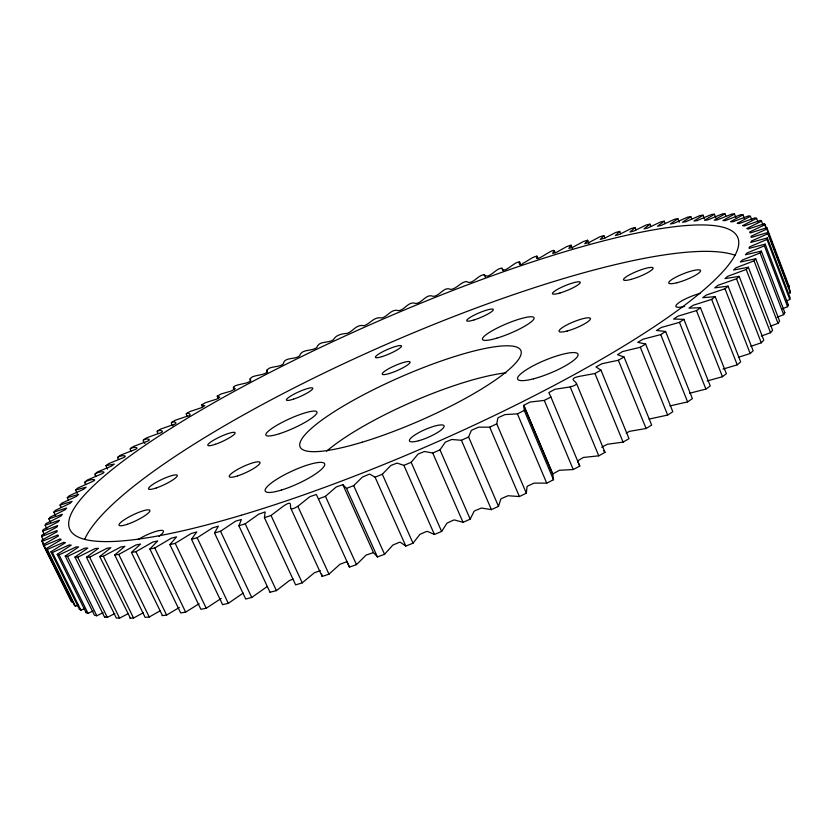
<?xml version="1.0" encoding="UTF-8"?>
<svg xmlns="http://www.w3.org/2000/svg" width="832" height="832" viewBox="0 0 832 832"><rect width="100%" height="100%" fill="white"/><g stroke="black" fill="none" stroke-linecap="round" stroke-linejoin="round"><path stroke-width="1.25" d="M520.582 264.451C518.773 257.254 518.17 269.256 523.13 263.193C527.873 261.071 531.721 257.088 536.994 256.131C533.187 264.534 551.772 248.82 554.174 250.515L555.142 252.886M320.32 570.627L314.309 572.811L302.234 582.847L295.641 584.896L264.43 517.66L271.034 515.476L283.119 506.334C298.095 496.007 282.786 515.85 298.282 505.97L309.785 496.704L316.326 494.499L318.427 498.919L325.447 496.33L336.107 487.053L342.836 484.65L373.485 552.594L377.447 556.951L384.561 554.278L392.86 545.064L399.1 542.422L400.244 542.204L405.829 546.052L413.015 543.202L419.89 534.394L426.109 531.627L427.315 531.367L434.429 534.477L441.636 531.461L447.013 523.13L453.18 520.26L454.438 519.948L463.029 522.309L470.205 519.158L474.053 511.347L475.124 510.64L481.416 508.04L491.421 509.631L498.514 506.366L500.791 499.138L501.79 498.43L508.04 495.726L519.386 496.548L526.344 493.199L527.051 486.585L527.966 485.898L534.134 483.101L546.728 483.153L553.498 479.742L552.729 473.98L523.754 405.35L530.046 402.043L544.284 400.41L550.909 397.01L548.839 392.579L554.861 389.293L569.639 387.026C587.382 382.741 562.058 379.922 579.862 376.272L594.932 373.506L600.964 370.157L629.023 438.672L623.095 442.114L607.381 444.267L601.734 447.21M519.584 262.059C515.382 260.686 503.589 274.841 501.987 268.258C496.382 267.509 488.675 280.051 484.297 274.778C477.942 274.529 472.451 285.698 466.43 281.486C460.356 282.36 456.81 288.683 450.757 289.474C444.049 285.99 439.889 296.036 433.326 296.369C426.244 293.311 422.552 302.765 415.958 303.503C408.699 300.674 405.267 309.566 398.84 310.7C391.446 308.308 388.076 316.285 381.888 317.98C374.171 316.316 370.438 323.492 364.104 325.759C356.429 323.887 353.35 331.167 347.318 333.341C342.035 333.798 336.076 334.714 333.372 339.758C328.266 343.554 319.145 340.361 316.784 347.537C311.542 351.655 301.787 348.629 299.572 355.867C294.84 359.882 284.253 356.845 283.348 363.854C279.271 368.087 266.146 365.446 267.155 371.998C263.598 376.324 247.302 374.494 250.879 381.014M43.326 540.02L41.6 536.546L41.735 535.226L56.815 527.114L57.606 525.668L42.671 531.118L44.377 534.55M553.498 479.742L524.254 410.478L523.838 405.506M293.155 579.134L289.557 580.445L276.432 590.626L270.13 592.207M786.822 300.726L789.807 299.458L790.109 297.752L767.354 237.942L750.755 242.445L751.577 240.978L767.905 233.771L767.894 232.461L752.315 237.12C750.734 238.264 750.537 235.747 752.149 235.758L767.27 228.852L766.865 227.729L751.213 232.648C749.934 233.761 748.821 231.629 750.641 231.494L765.118 224.661L769.673 236.642M270.098 592.446L238.888 525.772L241.394 519.542L235.674 521.113L220.542 531.253L214.531 532.979L245.71 599.04L251.732 597.47L267.134 586.612M789.807 299.458L766.969 239.439L767.354 237.942M554.174 250.515L552.656 253.417L556.66 252.221L566.842 246.522L571.074 245.211L572.53 248.799M42.671 531.118L43.16 529.682L58.292 521.778L59.363 520.239L45.126 525.221L46.831 528.674M526.344 493.199L496.756 423.842L497.838 418.049L498.784 417.394L505.003 414.586L517.4 413.858L524.254 410.478M782.392 308.807L787.582 306.686L788.299 304.793L765.19 244.161L750.006 248.144C747.999 249.226 749.528 246.178 750.714 246.386L766.969 239.439M214.531 532.979L218.338 526.136L212.43 527.935L197.163 537.774L191.495 539.271L222.602 604.666L228.29 603.335L243.173 593.081M777.171 317.2L783.661 314.652L784.805 312.572L761.342 251.118L745.441 254.779L747.001 253.011L764.39 245.835L765.19 244.161M571.074 245.211L568.859 248.404L572.77 247.302L583.513 241.467L587.662 240.25L589.087 243.776M45.126 525.221L45.947 523.661L61.058 515.996L62.358 514.28L48.88 518.877L50.596 522.371M342.836 484.65L346.518 488.384L353.683 485.628L362.398 477.09L368.69 474.417L369.824 474.157L375.076 477.173L382.325 474.25L390.832 465.473L397.093 463.081L403.894 465.358L411.164 462.301L418.122 454.022L424.445 451.495L432.744 453.034L439.993 449.852L445.349 442.135L451.682 439.494L461.427 440.274L468.593 436.998L471.266 430.56L472.295 429.894L478.598 427.159L489.715 427.18L496.756 423.842M191.495 539.271L196.737 531.95L191.142 533.53L175.209 543.358L169.915 544.617L200.897 609.305L206.222 608.234L221.27 598.406M587.662 240.25L584.74 243.734L589.025 242.518L599.841 236.777L603.886 235.643L604.843 238.025M770.172 326.269L778.003 323.336L779.594 321.079L755.747 258.804L740.345 261.986L742.29 260.062L760.094 252.98L761.342 251.118M48.88 518.877L50.024 517.223L65.052 509.808L66.643 508.009L53.862 512.148L55.557 515.59M169.915 544.617L176.519 536.879L171.257 538.242L154.773 547.986L149.874 549.006L180.69 612.966L185.63 612.134L199.077 603.762M603.886 235.643L600.236 239.418L604.417 238.295L615.763 232.45L619.705 231.421L620.662 233.813M53.862 512.148L55.307 510.401L70.221 503.246L72.082 501.374L60.029 505.066L61.162 507.385M761.394 335.993L770.546 332.727L772.595 330.304L748.353 267.228L733.543 270.036L735.904 267.821L754.052 260.863L755.747 258.804M552.729 473.98L559.499 470.257L573.248 469.539L579.779 466.097L577.959 461.978M159.952 610.917L149.24 617.022L145.122 617.365L114.722 554.965L118.778 554.424L135.99 544.97L140.514 544.066L131.456 552.458L162.354 615.337M149.874 549.006L157.747 540.914L152.849 542.048L135.938 551.678L131.456 552.458M60.029 505.066L61.755 503.235L76.482 496.361L78.614 494.416L67.278 497.671L68.401 499.959M619.705 231.421L615.368 235.539L619.372 234.458L631.238 228.509L635.066 227.583L636.002 229.954M750.807 346.341L761.28 342.805L763.786 340.205L739.149 276.359L725.005 278.626L727.802 276.245L746.21 269.464L748.353 267.228M67.278 497.671L69.274 495.758L83.782 489.185L86.154 487.178L75.566 489.996L77.262 493.47M635.066 227.583L629.959 232.003L633.849 231.026L646.225 224.994L649.917 224.172L650.863 226.564M738.421 357.271L750.183 353.517L753.147 350.761L728.094 286.177L714.73 287.851L717.964 285.314L736.538 278.772L739.149 276.359M128.19 613.621L119.579 618.145L116.324 618.03L86.476 557.263L89.648 557.17L107.12 548.215L110.843 547.747L99.726 556.556L130.218 617.833M291.002 508.695L322.161 576.441L328.973 574.163L339.882 564.335L346.018 561.985L347.017 561.87L349.492 567.102L356.481 564.626L366.132 555.058L373.485 552.594M114.722 554.965L124.862 546.333L120.744 547.019L103.334 556.244L99.726 556.556M75.566 489.996L77.802 488.03L91.541 481.967C102.69 477.194 79.706 480.449 85.925 484.37M649.917 224.172L644.02 228.883L647.785 228.01L660.66 221.915L664.196 221.208L665.153 223.631M723.039 369.086L737.235 364.842L740.678 361.93L715.187 296.639L702.728 297.69L706.389 295.017L725.015 288.756L728.094 286.177M84.812 482.082L87.287 480.054L100.734 474.282C111.956 469.706 90.106 472.077 96.075 476.278M103.116 612.706L96.824 615.763L94.453 615.222L65.239 556.109L67.527 556.431L84.854 548.122L87.745 548.07L74.984 557.097L104.52 617.042L104.936 616.72M664.196 221.208L657.509 226.2L661.138 225.43L674.482 219.294L677.862 218.712L679.255 222.29M707.169 380.962L722.478 376.719L726.367 373.672L700.45 307.715L688.99 308.11L693.077 305.302L711.651 299.374L715.187 296.639M86.476 557.263L98.467 548.319L95.16 548.569L77.709 557.222L74.984 557.097M94.962 473.97L97.646 471.89L111.28 466.222L114.275 464.09L105.934 465.67L107.598 469.102M677.862 218.712L670.363 223.985L673.837 223.33L687.627 217.152L690.83 216.694L691.766 219.118M105.934 465.67L108.826 463.559L121.638 458.38C133.078 454.272 113.121 455.104 118.81 459.545M689.634 393.234L705.91 389.095L710.258 385.934L683.904 319.342L673.556 319.051L678.049 316.129L696.457 310.596L700.45 307.715M69.056 595.317L69.389 596.7L41.974 541.445L56.909 535.392C58.198 534.154 59.166 536.359 57.439 536.578L43.222 544.731L43.846 545.771L59.259 539.302C60.299 538.127 62.171 539.895 60.216 540.311L46.27 548.6L47.289 549.474L63.742 542.329L65.437 542.682L50.918 551.824L52.354 552.521L69.17 544.96L71.23 545.158L57.231 554.341L86.091 612.622L86.549 612.3M117.697 457.226L120.775 455.083L133.214 450.216C144.706 446.43 125.778 446.42 131.279 450.965M690.83 216.694L682.521 222.238L685.818 221.718L700.045 215.53L703.05 215.197L704.444 218.785M65.239 556.109L78.624 546.936L76.201 546.915L59.082 554.861L57.231 554.341M669.895 405.943L687.617 401.898L692.39 398.632L665.61 331.479L656.458 330.47L661.357 327.454L679.463 322.358L683.904 319.342M238.888 525.772L245.211 523.806L258.752 514.145L265.179 511.93L264.43 517.66M50.918 551.824L79.414 609.284L79.882 608.962M130.177 448.666L133.422 446.493L145.475 441.927C157.206 438.277 137.623 437.289 144.986 443.518M703.05 215.197L693.919 221.01L697.039 220.605L711.662 214.427L714.449 214.24L715.853 217.88M649.116 419.089L667.649 415.064L672.828 411.715L645.622 344.042L637.78 342.306L643.053 339.206L660.722 334.599L665.61 331.479M143.312 440.014L146.723 437.819L158.371 433.555C169.52 430.799 153.452 428.282 158.163 433.607M714.449 214.24L704.496 220.303L707.408 220.043L722.405 213.886L724.963 213.845L725.889 216.247M72.218 601.588L71.666 601.817L70.949 600.579L71.448 600.267M157.071 431.288L160.628 429.083L171.85 425.131C183.227 422.417 166.504 419.203 173.004 425.963M626.205 433.066L629.595 431.319L646.1 428.501L651.674 425.09L624.031 356.959L617.531 354.692L622.502 351.572L640.328 347.266L645.622 344.042M724.963 213.845L714.189 220.147L716.882 220.022L732.202 213.938L734.51 214.042L735.883 217.61M171.382 422.521L175.074 420.306L185.869 416.655C196.799 414.669 182.666 410.665 187.314 416.062M179.327 607.495L166.618 615.066L162.084 615.649M186.212 413.722L190.029 411.507L201.656 407.628L204.786 405.725L201.51 404.924L205.442 402.709L216.58 399.152L219.825 397.249L217.235 396.136L221.26 393.921L230.994 391.102L235.258 388.783L233.386 387.442L234.437 389.74M734.51 214.042L722.925 220.563L725.369 220.594L740.979 214.583L743.018 214.843L744.411 218.473M600.964 370.157L595.993 366.933L601.942 363.719L618.353 360.256L624.031 356.959M743.018 214.843L730.662 221.676L732.805 221.77L748.665 215.862L750.412 216.289L751.785 219.887M577.522 461.001L583.284 457.465L598.759 455.832L605.01 452.379L576.534 383.531M143.26 612.726L133.546 618.041L129.865 618.155M750.412 216.289L737.225 223.33L739.128 223.558L755.175 217.797L756.621 218.39L757.973 221.957M233.355 387.379C235.05 383.479 253.833 384.082 249.829 378.737M756.621 218.39L742.612 225.618L744.245 225.992L760.427 220.407L761.55 221.177L762.923 224.796M114.806 613.6L107.338 617.375L104.52 617.042M761.55 221.177L746.741 228.55L748.103 229.091L764.348 223.714L765.118 224.661M786.469 282.433L786.978 282.183L771.046 240.24M788.892 287.456L789.433 287.206L788.954 285.865L788.382 286.031M93.122 610.969L88.036 613.35L86.091 612.622M789.838 293.218L790.296 291.439L767.894 232.461M84.843 608.442L80.933 610.189L79.414 609.284M78.395 605.082L75.494 606.33L74.381 605.249L46.27 548.6M41.6 536.546L56.025 530.92C57.554 529.682 57.606 532.189 56.129 532.262L41.735 540.259L41.974 541.445M789.734 291.585L790.296 291.439M787.748 304.907L788.299 304.793M784.274 312.676L784.805 312.572M603.46 450.507L605.01 452.379M47.289 549.474L75.494 606.33M42.307 541.403L44.585 546M59.956 576.961L62.795 582.702M43.846 545.771L71.666 601.817M43.222 544.731L70.949 600.579M67.527 556.431L96.824 615.763M59.082 554.861L88.036 613.35M52.354 552.521L80.933 610.189M77.709 557.222L107.338 617.375M89.648 557.17L119.579 618.145M103.334 556.244L133.546 618.041M118.778 554.424L149.24 617.022M135.938 551.678L166.618 615.066M154.773 547.986L185.63 612.134M175.209 543.358L206.222 608.234M197.163 537.774L228.29 603.335M220.542 531.253L251.732 597.47M245.211 523.806L276.432 590.626M201.51 404.924L202.592 407.243M271.034 515.476L302.234 582.847M217.235 396.136L218.306 398.445M297.835 506.303L328.973 574.163M318.427 498.919L349.492 567.102M325.447 496.33L356.481 564.626M266.573 370.022L267.634 372.362M346.518 488.384L377.447 556.951M353.683 485.628L384.561 554.278M382.325 474.25L413.015 543.202M375.076 477.173L405.829 546.052M403.894 465.358L434.429 534.477M411.164 462.301L441.636 531.461M432.744 453.034L463.029 522.309M439.993 449.852L470.205 519.158M468.593 436.998L498.514 506.366M461.427 440.274L491.421 509.631M489.715 427.18L519.386 496.548M517.4 413.858L546.728 483.153M523.754 405.35L552.625 473.793M484.224 274.726L485.222 277.098M501.987 268.258L502.986 270.639M550.909 397.01L579.779 466.097M544.284 400.41L573.248 469.539M570.19 386.922L598.759 455.832M536.994 256.131L537.971 258.492M594.932 373.506L623.095 442.114M618.353 360.256L646.1 428.501M640.328 347.266L667.649 415.064M660.722 334.599L687.617 401.898M679.463 322.358L705.91 389.095M696.457 310.596L722.478 376.719M711.651 299.374L737.235 364.842M322.161 576.441L321.734 574.07M725.015 288.756L750.183 353.517M736.538 278.772L761.28 342.805M746.21 269.464L770.546 332.727M754.052 260.863L778.003 323.336M764.39 245.835L787.582 306.686M760.094 252.98L783.661 314.652M766.865 227.729L789.433 287.206M764.348 223.714L766.168 228.488M779.782 264.316L781.144 267.894M767.905 233.771L790.4 292.958M326.633 451.152A120.006 25.906 -23.6 0 1 505.929 372.819M84.822 539.042A363.064 73.455 -23.6 0 1 387.691 343.772A363.064 73.455 -23.6 0 1 735.311 255.33M138.07 539.542A18.387 3.786 -25.8 0 1 159.692 530.514A18.387 3.786 -25.8 0 1 159.047 536.307M684.663 306.374A18.356 3.765 -21.4 0 1 677.664 303.638A18.356 3.765 -21.4 0 1 700.097 293.415M241.166 515.268A364.458 67.111 -23.6 0 0 738.733 241.53A364.458 67.111 -23.6 0 0 231.275 392.995A364.458 67.111 -23.6 0 0 241.166 515.268M362.17 442.208A120.442 23.868 -23.6 0 0 520.978 350.823A120.442 23.868 -23.6 0 0 348.306 403.156A120.442 23.868 -23.6 0 0 362.17 442.208M389.542 373.443A15.174 2.704 -23.6 0 0 410.103 362.128A15.174 2.704 -23.6 0 0 388.846 368.638A15.174 2.704 -23.6 0 0 389.542 373.443M279.708 433.618A27.976 5.106 -24.4 0 0 316.982 412.173A27.976 5.106 -24.4 0 0 277.618 424.85A27.976 5.106 -24.4 0 0 279.708 433.618M281.382 490.079A32.666 6.947 -24.7 0 0 324.709 464.09A32.666 6.947 -24.7 0 0 278.678 478.088A32.666 6.947 -24.7 0 0 281.382 490.079M237.702 475.852A16.931 3.307 -24.9 0 0 260.052 462.519A16.931 3.307 -24.9 0 0 236.205 470.236A16.931 3.307 -24.9 0 0 237.702 475.852M533.437 378.83A32.635 6.937 -22.5 0 0 578.074 354.484A32.635 6.937 -22.5 0 0 531.96 366.454A32.635 6.937 -22.5 0 0 533.437 378.83M418.87 440.679A18.866 4.181 -23.6 0 0 444.122 426.015A18.866 4.181 -23.6 0 0 417.331 433.451A18.866 4.181 -23.6 0 0 418.87 440.679M496.787 338.166A27.955 5.106 -22.8 0 0 534.061 317.793A27.955 5.106 -22.8 0 0 493.969 329.753A27.955 5.106 -22.8 0 0 496.787 338.166M567.185 331.001A16.91 3.297 -22.3 0 0 590.46 318.677A16.91 3.297 -22.3 0 0 566.665 325.042A16.91 3.297 -22.3 0 0 567.185 331.001M382.179 356.564A14.238 2.382 -23.6 0 0 401.534 346.05A14.238 2.382 -23.6 0 0 381.659 352.3A14.238 2.382 -23.6 0 0 382.179 356.564M293.519 399.131A14.446 2.434 -24.2 0 0 312.822 388.284A14.446 2.434 -24.2 0 0 292.521 394.961A14.446 2.434 -24.2 0 0 293.519 399.131M215.446 444.267A15.018 2.6 -24.8 0 0 235.082 432.775A15.018 2.6 -24.8 0 0 213.772 440.086A15.018 2.6 -24.8 0 0 215.446 444.267M156.27 487.958A15.943 2.881 -25.3 0 0 177.33 475.436A15.943 2.881 -25.3 0 0 155.054 483.028A15.943 2.881 -25.3 0 0 156.27 487.958M127.327 524.295A17.118 3.276 -25.7 0 0 149.926 510.546A17.118 3.276 -25.7 0 0 126.079 518.617A17.118 3.276 -25.7 0 0 127.327 524.295M677.019 282.724A17.087 3.266 -21.5 0 0 700.575 270.65A17.087 3.266 -21.5 0 0 676.333 276.921A17.087 3.266 -21.5 0 0 677.019 282.724M631.03 279.396A15.912 2.87 -21.9 0 0 653.089 268.122A15.912 2.87 -21.9 0 0 630.75 274.165A15.912 2.87 -21.9 0 0 631.03 279.396M559.946 293.01A14.997 2.59 -22.4 0 0 580.247 282.308A14.997 2.59 -22.4 0 0 558.886 288.59A14.997 2.59 -22.4 0 0 559.946 293.01M474.157 319.894A14.435 2.434 -23 0 0 493.303 309.483A14.435 2.434 -23 0 0 472.607 315.973A14.435 2.434 -23 0 0 474.157 319.894"/></g></svg>
